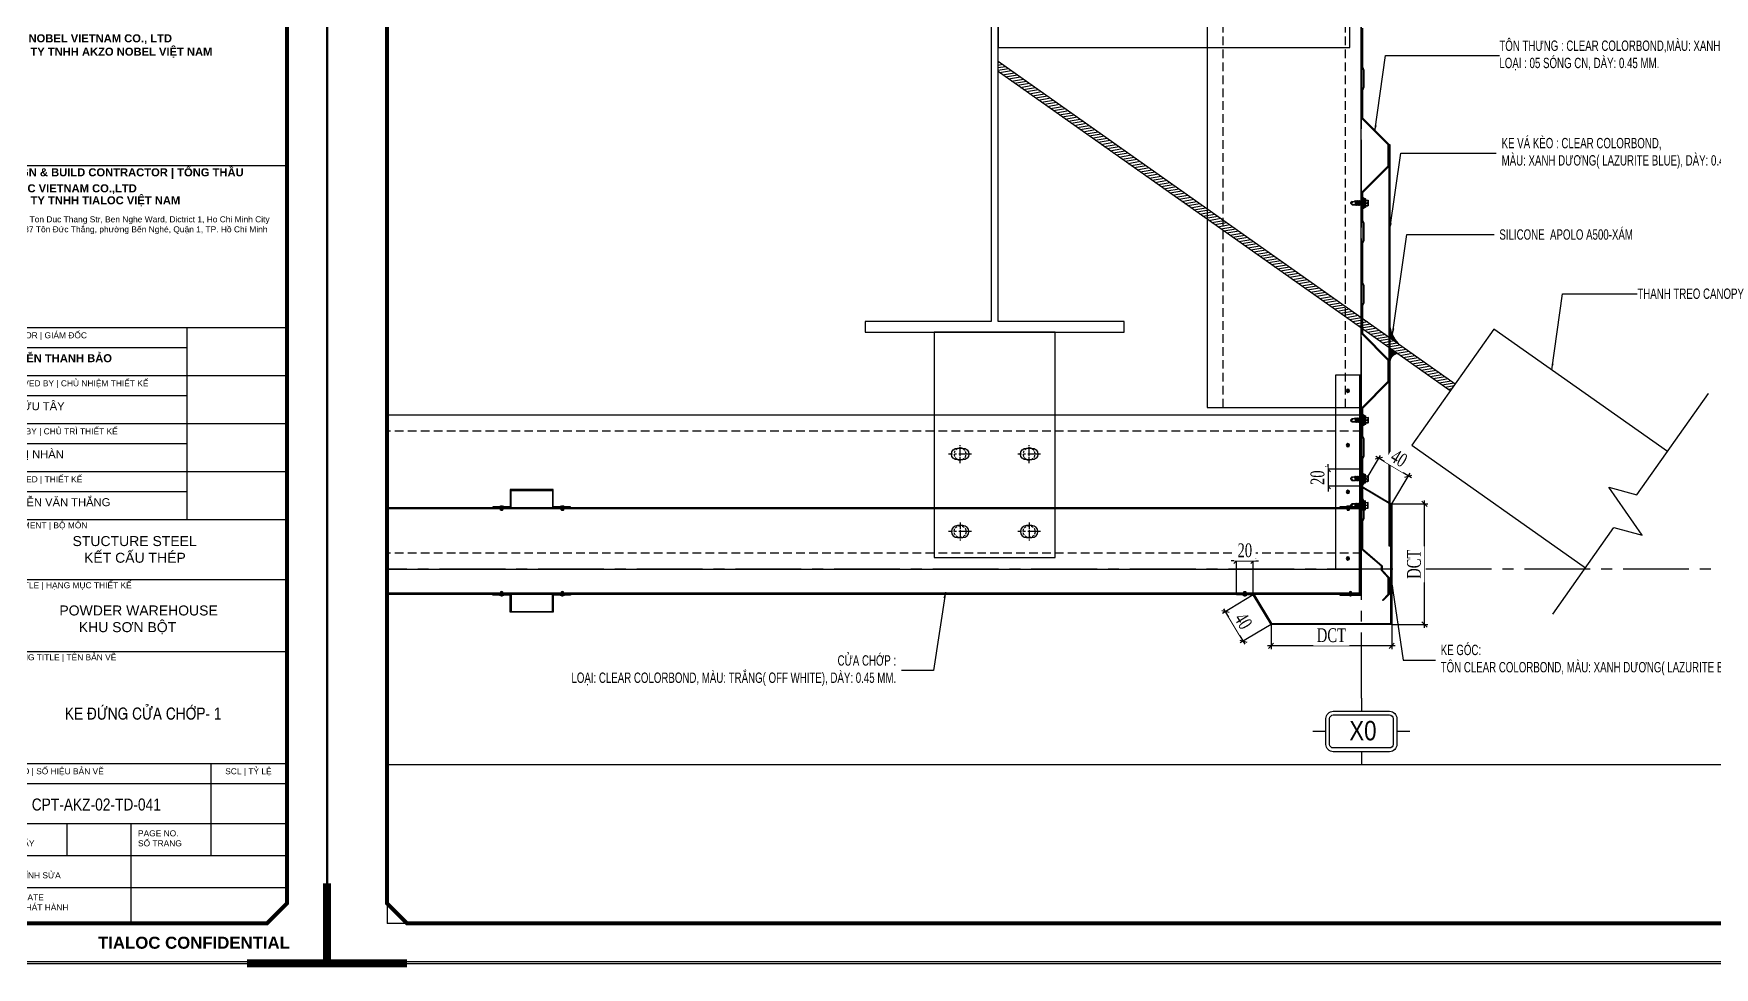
# Model space of a CAD drawing. Header units: inches. Extents: x 340055 to 349452, y -34649 to -30845.
# Drawn here: x 342715.9 to 343202.9, y -34365.8 to -34095.1 of the extents above; entities that cross this region are included whole.
import ezdxf
from ezdxf.enums import TextEntityAlignment as Align

# ---------------------------------------------------------------- set-up
doc = ezdxf.new("R2010")
doc.units = ezdxf.units.IN
doc.header["$MEASUREMENT"] = 0
doc.linetypes.add('CENTER2', pattern=[28.575, 19.05, -3.175, 3.175, -3.175])
doc.linetypes.add('HIDDEN', pattern=[0.375, 0.25, -0.125])
for name, color, linetype in [('0 @ 1', 7, 'Continuous'), ('2', 2, 'Continuous'), ('250', 250, 'Continuous'), ('251', 251, 'Continuous'), ('3', 3, 'Continuous'), ('6', 6, 'Continuous'), ('7', 7, 'Continuous'), ('8', 8, 'Continuous'), ('Co ban', 2, 'Continuous'), ('DIM', 8, 'Continuous'), ('flashing', 6, 'Continuous'), ('NET IN', 3, 'Continuous'), ('STRUCTURE', 1, 'Continuous')]:
    doc.layers.add(name, color=color, linetype=linetype)
doc.layers.add('Cover text', color=7, linetype='Continuous', true_color=0x52370f)
for name, color, linetype, lineweight in [('TEXT @ 1', 7, 'Continuous', 20), ('TL-TIILE BLOCK A2$0$TL-TITLE BLOCK - TEXT @ 1', 7, 'Continuous', 25), ('TL-TIILE BLOCK A2$0$TL-TITLE BLOCK 1', 7, 'Continuous', 50), ('TL-TIILE BLOCK A2$0$TL-TITLE BLOCK 2', 7, 'Continuous', 25)]:
    doc.layers.add(name, color=color, linetype=linetype, lineweight=lineweight)
doc.layers.add('Tpl_Bound', color=1, linetype='Continuous', plot=False)
doc.styles.add('hx2', font='')
doc.styles.add('ST1', font='times.ttf', dxfattribs={"width": 0.7})
doc.styles.add('ST1H', font='vnshxh.shx', dxfattribs={"width": 0.7})
doc.styles.add('TIEU DE', font='', dxfattribs={"width": 0.8})
doc.styles.add('TL-TIILE BLOCK A2$0$MEP-TEXT T.BLOCK 1', font='arial.ttf', dxfattribs={"height": 1.5})
doc.styles.add('TL-TIILE BLOCK A2$0$MEP-TEXT T.BLOCK 2', font='arial.ttf')
doc.styles.add('TL-TIILE BLOCK A2$0$MEP-TEXT T.BLOCK 3', font='arial.ttf', dxfattribs={"height": 3})
doc.styles.get('hx2').set_extended_font_data('.VnArial NarrowH')
doc.styles.get('TIEU DE').set_extended_font_data('.VnArial NarrowH')
doc.dimstyles.new('3', dxfattribs={"dimtxt": 3.5, "dimasz": 1.8, "dimexe": 1, "dimexo": 0, "dimgap": 1, "dimtad": 1, "dimdec": 0, "dimlfac": 3, "dimzin": 0, "dimdsep": 46, "dimtxsty": 'ST1H', "dimblk": 'OBLIQUE', "dimcen": 1, "dimdle": 1, "dimclrd": 8, "dimclre": 8, "dimclrt": 3, "dimadec": 0, "dimazin": 0, "dimtfac": 1, "dimtdec": 0, "dimtix": 1, "dimtofl": 0, "dimtmove": 1, "dimatfit": 3, "dimfxl": 0, "dimtolj": 1, "dimtzin": 0, "dimlwd": -1, "dimlwe": -1, "dimarcsym": 0})
doc.dimstyles.new('4', dxfattribs={"dimtxt": 4, "dimasz": 1.5, "dimexe": 1, "dimexo": 0, "dimgap": 1, "dimtad": 1, "dimdec": 0, "dimlfac": 4, "dimzin": 0, "dimdsep": 46, "dimtxsty": 'ST1', "dimblk": 'OBLIQUE', "dimcen": 1, "dimdle": 1, "dimclrd": 8, "dimclre": 8, "dimclrt": 3, "dimadec": 0, "dimazin": 0, "dimtfac": 1, "dimtdec": 0, "dimtix": 1, "dimtmove": 0, "dimatfit": 3, "dimfxl": 0, "dimtolj": 1, "dimtzin": 0, "dimlwd": -1, "dimlwe": -1, "dimarcsym": 0})

# ---------------------------------------------------------------- blocks, each defined once
blk = doc.blocks.new('OVAl18-26')
at = {"layer": '250', "linetype": 'HIDDEN', "ltscale": 3}
blk.add_circle((0, 0), 1.78, dxfattribs=at)
at = {"layer": 'Co ban', "color": 71}
for p, q in [((0.82, 1.78), (-0.82, 1.78)), ((-0.82, -1.78), (0.82, -1.78))]:
    blk.add_line(p, q, dxfattribs=at)
for centre, start, end in [((-0.82, 0), 90, 270), ((0.82, 0), 270, 90)]:
    blk.add_arc(centre, 1.78, start, end, dxfattribs=at)
at = {"layer": 'DIM', "color": 5, "linetype": 'CENTER2', "ltscale": 0.2}
blk.add_line((-3.41, 0), (3.41, 0), dxfattribs=at)
at = {"layer": 'DIM', "color": 5, "linetype": 'CENTER2', "ltscale": 0.1}
blk.add_line((0, -2.74), (0, 2.74), dxfattribs=at)
blk.add_line((0, -2.74), (0, 2.74), dxfattribs=at)
blk = doc.blocks.new('Short_Self_drilling')
at = {"layer": 'STRUCTURE', "color": 1, "linetype": 'Continuous'}
for p, q in [((6.4, 1.7), (-6.4, 1.7)), ((5.1, 3.8), (-5.1, 3.8)), ((-2.6, 2.9), (-5.1, 2.9)), ((-3.4, 3.8), (-3.4, 6.8)), ((3, 7.2), (-3, 7.2)), ((2.6, 2.9), (-2.6, 2.9)), ((-2.1, 2.8), (-2.1, 2.9)), ((6.3, 0), (0, 0)), ((2.2, 2.8), (2.2, 2.9)), ((2.2, -0.5), (2.2, 0)), ((5.1, 2.9), (2.6, 2.9)), ((3.4, 3.8), (3.4, 6.8)), ((3, -1.2), (-2.7, -0.2)), ((3, -2.7), (-2.7, -1.8)), ((3, -4.2), (-2.7, -3.3)), ((3, -5.8), (-2.7, -4.8)), ((3, -7.3), (-2.7, -6.3)), ((-1.9, -8), (-2.7, -7.9)), ((-2.1, -1.4), (-2.1, -0.9)), ((-2.1, -2.9), (-2.1, -2.4)), ((-2.1, -4.4), (-2.1, -3.9)), ((-2.1, -6), (-2.1, -5.4)), ((-2.1, -7.5), (-2.1, -7)), ((-2.1, -12.3), (-2.1, -8.5)), ((3, -8.8), (-1.1, -8.1)), ((2.1, -12.3), (2.1, -9.1)), ((2.2, -2), (2.2, -1.5)), ((2.2, -3.6), (2.2, -3)), ((2.2, -5.1), (2.2, -4.6)), ((2.2, -6.6), (2.2, -6.1)), ((2.2, -8.1), (2.2, -7.6))]:
    blk.add_line(p, q, dxfattribs=at)
blk.add_lwpolyline([(6.4, 1.3), (6.4, 1.7), (2.1, 2.8), (-2.1, 2.8), (-6.4, 1.7), (-6.4, 1.3)], close=True, dxfattribs=at)
for points in [[(-6.4, 1.3, -0.088869), (-6.3, 0), (0, 0)], [(-0.1, 3.8), (-0.3, 6.2, 0.338878), (-3.1, 6.2), (-3.3, 3.8)], [(3.3, 3.8), (3.1, 6.2, 0.338878), (0.3, 6.2), (0.1, 3.8)], [(2.1, -12.3), (0.2, -14.2, -0.333596), (-0.2, -14.2), (-2.1, -12.3)], [(-0.1, -14), (-1, -12.2, -0.148657), (-1.4, -11.2), (-2, -7.7, -0.815006), (-1.2, -7.8, 0.150833), (-0.8, -8.7)], [(2.1, -12.3), (1.7, -11.7, 0.52242), (0.9, -11.7), (-0.2, -14.2)]]:
    blk.add_lwpolyline(points, format="xyb", dxfattribs=at)
for points in [[(3, -1.2), (2.2, -1.5), (-2.1, -0.8), (-2.7, -0.2), (-2.4, 0)], [(3, -2.7), (2.2, -3), (-2.1, -2.4), (-2.7, -1.8), (-2.1, -1.4), (2.2, -2), (3, -2.7)], [(3, -4.2), (2.2, -4.6), (-2.1, -3.9), (-2.7, -3.3), (-2.1, -2.9), (2.2, -3.6), (3, -4.2)], [(3, -5.8), (2.2, -6.1), (-2.1, -5.4), (-2.7, -4.8), (-2.1, -4.4), (2.2, -5.1), (3, -5.8)], [(3, -7.3), (2.2, -7.6), (-2.1, -7), (-2.7, -6.3), (-2.1, -6), (2.2, -6.6), (3, -7.3)], [(-1.8, -8.5), (-2.1, -8.5), (-2.7, -7.9), (-2.1, -7.5), (-1.8, -7.5)], [(-1.3, -7.6), (2.2, -8.1), (3, -8.8)], [(-1.2, 0), (2.2, -0.5), (3, -1.2)], [(3, -8.8), (2.2, -9.1), (-0.8, -8.7)]]:
    blk.add_lwpolyline(points, dxfattribs=at)
for centre, radius, start, end in [((-5, 3.3), 0.455, 109.7949, 250.2674), ((-3, 6.8), 0.429, 90.0311, 180.0311), ((3, 6.8), 0.429, 0.0311, 90.0311), ((5.1, 3.3), 0.435, 279.7276, 80.3347), ((10, 0.2), 3.74, 162.2963, 182.6103)]:
    blk.add_arc(centre, radius, start, end, dxfattribs=at)
blk = doc.blocks.new('751')
at = {"true_color": 0xfa051e}
h = blk.add_hatch(dxfattribs=at)
h.set_pattern_fill('ANSI31', color=1, scale=3, style=0)
h.set_pattern_definition([(135, (666177.15917, -3958.0753), (0.26516504294, 0.26516504294), [])])
h.paths.add_polyline_path([(349602.32, -42372.48), (349602.92, -42372.48), (349602.92, -42297.48), (349602.32, -42297.48)])
at = {"color": 8}
for p, q in [((349607.5, -42303.2), (349607.5, -42303.84)), ((349607.18, -42303.52), (349607.82, -42303.52)), ((349607.18, -42324.6), (349607.82, -42324.6)), ((349607.5, -42324.28), (349607.5, -42324.92)), ((349607.5, -42342.3), (349607.5, -42342.93)), ((349607.18, -42342.62), (349607.82, -42342.62)), ((349607.5, -42368.02), (349607.5, -42368.66)), ((349607.18, -42368.34), (349607.82, -42368.34))]:
    blk.add_line(p, q, dxfattribs=at)
at = {"color": 1, "true_color": 0xfa051e}
for points in [[(349612.32, -42372.48), (349602.32, -42372.48), (349602.32, -42297.48), (349612.32, -42297.48)], [(349602.32, -42372.48), (349602.92, -42372.48), (349602.92, -42297.48), (349602.32, -42297.48)]]:
    blk.add_lwpolyline(points, close=True, dxfattribs=at)
at = {"color": 8}
for centre, radius in [((349607.5, -42303.52), 0.665), ((349607.5, -42303.52), 0.318), ((349607.5, -42324.6), 0.665), ((349607.5, -42324.6), 0.318), ((349607.5, -42342.62), 0.665), ((349607.5, -42342.62), 0.318), ((349607.5, -42368.34), 0.665), ((349607.5, -42368.34), 0.318)]:
    blk.add_circle(centre, radius, dxfattribs=at)
blk = doc.blocks.new('RIVET')
at = {"color": 8}
for p, q in [((-3.9, 1.1), (-4.2, 0)), ((-4.2, 0), (-3.9, -1.1)), ((-3.9, -1.1), (-3.9, 1.1)), ((-3.5, -1.3), (-3.5, 1.3)), ((-1, -1.2), (-1, 1.3)), ((-1, 1.3), (-0.1, 1.3)), ((0, 1.3), (0, 2.4)), ((0, -1.3), (0, 1.3)), ((0.1, 2.5), (0.1, 2.5)), ((0.1, 2.5), (0.7, 1.4)), ((0.1, -2.5), (0.1, 2.5)), ((0.7, 1.1), (0.7, -1.1)), ((0.9, 0.7), (0.7, 0.7)), ((0.9, -0.7), (0.9, 0.7)), ((-0.1, -1.2), (-1, -1.2)), ((0, -2.4), (0, -1.3)), ((0.7, -1.4), (0.1, -2.5)), ((0.1, -2.5), (0.1, -2.5)), ((0.9, -0.7), (0.7, -0.7))]:
    blk.add_line(p, q, dxfattribs=at)
for centre, radius, start, end in [((-3.4, 0.7), 0.634, 101.5667, 142.2309), ((-2.5, -0.1), 1.78, 64.6352, 125.2369), ((-0.9, 3), 1.71, 240.4783, 268.3625), ((-0.1, 1.3), 0.0625, 270, 0), ((0.1, 2.4), 0.0625, 90, 180), ((0.1, 2.4), 0.0625, 26.5651, 90), ((0.1, 1.1), 0.625, 0, 26.5651), ((5.4, 0.6), 4.45, 179.0778, 187.9518), ((5.8, -0.6), 4.85, 172.415, 180.5555), ((-3.4, -0.7), 0.634, 217.7691, 258.4333), ((-2.5, 0.1), 1.78, 234.7631, 295.3648), ((-0.9, -3), 1.71, 91.6375, 119.5217), ((-0.1, -1.3), 0.0625, 0, 90), ((0.1, -2.4), 0.0625, 180, 270), ((0.1, -2.4), 0.0625, 270, 333.4349), ((0.1, -1.1), 0.625, 333.4349, 0)]:
    blk.add_arc(centre, radius, start, end, dxfattribs=at)
blk = doc.blocks.new('TENTRUC')
at = {"layer": '7'}
for p, q in [((0, 8.27), (0, 10.26)), ((-7.48, 5.13), (-5.48, 5.13)), ((5.48, 5.13), (7.48, 5.13)), ((0, 0), (0, 2))]:
    blk.add_line(p, q, dxfattribs=at)
blk.add_lwpolyline([(-4.36, 8.27), (4.36, 8.27, -0.414214), (5.48, 7.14), (5.48, 3.12, -0.414214), (4.36, 2), (-4.36, 2, -0.414214), (-5.48, 3.12), (-5.48, 7.14, -0.414214)], format="xyb", close=True, dxfattribs=at)
at = {"layer": '8', "ltscale": 15}
blk.add_lwpolyline([(-4.36, 7.68), (4.36, 7.68, -0.414214), (4.9, 7.14), (4.9, 3.12, -0.414214), (4.36, 2.58), (-4.36, 2.58, -0.414214), (-4.9, 3.12), (-4.9, 7.14, -0.414214)], format="xyb", close=True, dxfattribs=at)
at = {"layer": '3', "style": 'hx2'}
blk.add_attdef('TR', text='', height=2.9, dxfattribs=at).set_placement((-0.16, 3.83), align=Align.CENTER)
blk = doc.blocks.new('_Oblique')
at = {"color": 0, "linetype": 'ByBlock', "lineweight": -2}
blk.add_line((-0.5, -0.5), (0.5, 0.5), dxfattribs=at)
blk = doc.blocks.new('*D252')
at = {"color": 8, "linetype": 'Continuous', "transparency": 16777216}
for p, q in [((343074.44, -34266.38), (343074.44, -34273.55)), ((343109.4, -34266.38), (343109.4, -34273.55)), ((343110.4, -34272.55), (343073.44, -34272.55))]:
    blk.add_line(p, q, dxfattribs=at)
at = {"layer": 'Defpoints', "color": 0, "transparency": 16777216}
for p in [(343074.44, -34266.38), (343109.4, -34266.38), (343074.44, -34272.55)]:
    blk.add_point(p, dxfattribs=at)
at = {"color": 8, "transparency": 16777216, "xscale": 1.5, "yscale": 1.5, "zscale": 1.5, "rotation": 180}
blk.add_blockref('_Oblique', (343074.44, -34272.55), dxfattribs=at)
at = {"color": 8, "transparency": 16777216, "xscale": 1.5, "yscale": 1.5, "zscale": 1.5}
blk.add_blockref('_Oblique', (343109.4, -34272.55), dxfattribs=at)
at = {"color": 3, "transparency": 16777216, "insert": (343091.92, -34269.5), "char_height": 4, "attachment_point": 5, "style": 'ST1', "bg_fill": 3, "box_fill_scale": 1.25, "bg_fill_color": 256, "bg_fill_true_color": 13158600, "bg_fill_transparency": 0}
blk.add_mtext('\\A1;DCT', dxfattribs=at)
blk = doc.blocks.new('*D253')
at = {"color": 8, "linetype": 'Continuous', "transparency": 16777216}
for p, q in [((343069.3, -34257.82), (343060.39, -34263.17)), ((343066.9, -34272.07), (343060.73, -34261.8)), ((343074.44, -34266.38), (343065.53, -34271.73))]:
    blk.add_line(p, q, dxfattribs=at)
at = {"layer": 'Defpoints', "color": 0, "transparency": 16777216}
for p in [(343069.3, -34257.82), (343074.44, -34266.38)]:
    blk.add_point(p, dxfattribs=at)
at = {"color": 8, "transparency": 16777216, "xscale": 1.5, "yscale": 1.5, "zscale": 1.5}
for p, rotation in [((343061.25, -34262.66), 120.9772330912569), ((343066.38, -34271.21), 300.9772330912569)]:
    blk.add_blockref('_Oblique', p, dxfattribs=dict(at, rotation=rotation))
at = {"color": 3, "transparency": 16777216, "insert": (343066.42, -34265.37), "char_height": 4, "attachment_point": 5, "rotation": 300.9772, "style": 'ST1', "bg_fill": 3, "box_fill_scale": 1.25, "bg_fill_color": 256, "bg_fill_true_color": 13158600, "bg_fill_transparency": 0}
blk.add_mtext('\\A1;40', dxfattribs=at)
at = {"layer": 'Defpoints', "color": 0, "transparency": 16777216}
blk.add_point((343061.25, -34262.66), dxfattribs=at)
blk = doc.blocks.new('*D254')
at = {"color": 8, "linetype": 'Continuous', "transparency": 16777216}
for p, q in [((343064.39, -34247.93), (343062.89, -34247.93)), ((343064.39, -34257.82), (343064.39, -34246.93)), ((343064.39, -34247.93), (343069.3, -34247.93)), ((343069.3, -34257.82), (343069.3, -34246.93)), ((343069.3, -34247.93), (343070.8, -34247.93))]:
    blk.add_line(p, q, dxfattribs=at)
at = {"layer": 'Defpoints', "color": 0, "transparency": 16777216}
for p in [(343064.39, -34257.82), (343069.3, -34257.82)]:
    blk.add_point(p, dxfattribs=at)
at = {"color": 8, "transparency": 16777216, "xscale": 1.5, "yscale": 1.5, "zscale": 1.5}
blk.add_blockref('_Oblique', (343064.39, -34247.93), dxfattribs=at)
at = {"color": 8, "transparency": 16777216, "xscale": 1.5, "yscale": 1.5, "zscale": 1.5, "rotation": 180}
blk.add_blockref('_Oblique', (343069.3, -34247.93), dxfattribs=at)
at = {"color": 3, "transparency": 16777216, "insert": (343066.85, -34244.89), "char_height": 4, "attachment_point": 5, "style": 'ST1', "bg_fill": 3, "box_fill_scale": 1.25, "bg_fill_color": 256, "bg_fill_true_color": 13158600, "bg_fill_transparency": 0}
blk.add_mtext('\\A1;20', dxfattribs=at)
at = {"layer": 'Defpoints', "color": 0, "transparency": 16777216}
blk.add_point((343069.3, -34247.93), dxfattribs=at)
blk = doc.blocks.new('*D255')
at = {"color": 8, "linetype": 'Continuous', "transparency": 16777216}
for p, q in [((343118.9, -34267.38), (343118.9, -34230.41)), ((343109.4, -34231.41), (343119.9, -34231.41)), ((343109.4, -34266.38), (343119.9, -34266.38))]:
    blk.add_line(p, q, dxfattribs=at)
at = {"layer": 'Defpoints', "color": 0, "transparency": 16777216}
for p in [(343109.4, -34231.41), (343118.9, -34231.41), (343109.4, -34266.38)]:
    blk.add_point(p, dxfattribs=at)
at = {"color": 8, "transparency": 16777216, "xscale": 1.5, "yscale": 1.5, "zscale": 1.5}
for p, rotation in [((343118.9, -34231.41), 90), ((343118.9, -34266.38), 270)]:
    blk.add_blockref('_Oblique', p, dxfattribs=dict(at, rotation=rotation))
at = {"color": 3, "transparency": 16777216, "insert": (343115.86, -34248.9), "char_height": 4, "attachment_point": 5, "rotation": 90, "style": 'ST1', "bg_fill": 3, "box_fill_scale": 1.25, "bg_fill_color": 256, "bg_fill_true_color": 13158600, "bg_fill_transparency": 0}
blk.add_mtext('\\A1;DCT', dxfattribs=at)
blk = doc.blocks.new('*D256')
at = {"color": 8, "linetype": 'Continuous', "transparency": 16777216}
for p, q in [((343100.85, -34226.28), (343106.2, -34217.36)), ((343115.1, -34223.87), (343104.83, -34217.71)), ((343109.4, -34231.41), (343114.76, -34222.5))]:
    blk.add_line(p, q, dxfattribs=at)
at = {"layer": 'Defpoints', "color": 0, "transparency": 16777216}
for p in [(343100.85, -34226.28), (343109.4, -34231.41)]:
    blk.add_point(p, dxfattribs=at)
at = {"color": 8, "transparency": 16777216, "xscale": 1.5, "yscale": 1.5, "zscale": 1.5}
for p, rotation in [((343105.68, -34218.22), 149.0227669087431), ((343114.24, -34223.36), 329.0227669087431)]:
    blk.add_blockref('_Oblique', p, dxfattribs=dict(at, rotation=rotation))
at = {"color": 3, "transparency": 16777216, "insert": (343111.52, -34218.19), "char_height": 4, "attachment_point": 5, "rotation": 329.0228, "style": 'ST1', "bg_fill": 3, "box_fill_scale": 1.25, "bg_fill_color": 256, "bg_fill_true_color": 13158600, "bg_fill_transparency": 0}
blk.add_mtext('\\A1;40', dxfattribs=at)
at = {"layer": 'Defpoints', "color": 0, "transparency": 16777216}
blk.add_point((343105.68, -34218.22), dxfattribs=at)
blk = doc.blocks.new('*D257')
at = {"color": 8, "linetype": 'Continuous', "transparency": 16777216}
for p, q in [((343090.95, -34221.36), (343090.95, -34219.86)), ((343100.85, -34221.36), (343089.95, -34221.36)), ((343090.95, -34221.36), (343090.95, -34226.28)), ((343100.85, -34226.28), (343089.95, -34226.28)), ((343090.95, -34226.28), (343090.95, -34227.78))]:
    blk.add_line(p, q, dxfattribs=at)
at = {"layer": 'Defpoints', "color": 0, "transparency": 16777216}
for p in [(343100.85, -34221.36), (343100.85, -34226.28)]:
    blk.add_point(p, dxfattribs=at)
at = {"color": 8, "transparency": 16777216, "xscale": 1.5, "yscale": 1.5, "zscale": 1.5}
for p, rotation in [((343090.95, -34221.36), 270), ((343090.95, -34226.28), 90)]:
    blk.add_blockref('_Oblique', p, dxfattribs=dict(at, rotation=rotation))
at = {"color": 3, "transparency": 16777216, "insert": (343087.92, -34223.82), "char_height": 4, "attachment_point": 5, "rotation": 90, "style": 'ST1', "bg_fill": 3, "box_fill_scale": 1.25, "bg_fill_color": 256, "bg_fill_true_color": 13158600, "bg_fill_transparency": 0}
blk.add_mtext('\\A1;20', dxfattribs=at)
at = {"layer": 'Defpoints', "color": 0, "transparency": 16777216}
blk.add_point((343090.95, -34226.28), dxfattribs=at)
blk = doc.blocks.new('kt kien truc 1')
at = {"layer": 'Defpoints'}
for p in [(15, 15), (20, 10)]:
    blk.add_line(p, (15, 10), dxfattribs=at)
at = {"layer": 'Defpoints', "color": 8}
blk.add_lwpolyline([(0, 0), (594, 0), (594, 420), (0, 420)], close=True, dxfattribs=at)
at = {"layer": 'Defpoints', "color": 8, "const_width": 2}
for points in [[(0, 20), (0, 0), (20, 0)], [(594, 20), (594, 0), (574, 0)]]:
    blk.add_lwpolyline(points, dxfattribs=at)
at = {"layer": 'TL-TIILE BLOCK A2$0$TL-TITLE BLOCK 1', "const_width": 1}
blk.add_lwpolyline([(20, 10), (579, 10), (584, 15), (584, 405), (579, 410), (20, 410), (15, 405), (15, 15)], close=True, dxfattribs=at)
at = {"layer": 'TL-TIILE BLOCK A2$0$TL-TITLE BLOCK 2'}
for p, q in [((509, 199.5), (584, 199.5)), ((509, 159), (584, 159)), ((559, 159), (559, 111)), ((509, 154), (559, 154)), ((509, 147), (584, 147)), ((509, 142), (559, 142)), ((509, 135), (584, 135)), ((509, 130), (559, 130)), ((509, 123), (584, 123)), ((509, 118), (559, 118)), ((509, 111), (584, 111)), ((509, 96), (584, 96)), ((509, 78), (584, 78)), ((509, 50), (584, 50)), ((565, 50), (565, 27)), ((509, 45), (584, 45)), ((509, 35), (584, 35)), ((529, 35), (529, 27)), ((545, 35), (545, 10)), ((509, 27), (584, 27)), ((509, 19), (584, 19))]:
    blk.add_line(p, q, dxfattribs=at)
at = {"layer": '0 @ 1', "attachment_point": 1}
for s, width, insert, char_height, style in [('\\pt10;{\\fArial|b1|i0|c0|p34;NGUYỄN THANH BẢO}', 32.1571, (510.79, 152.31), 2, 'TL-TIILE BLOCK A2$0$MEP-TEXT T.BLOCK 2'), ('\\pt15;{\\fArial|b1|i0|c0|p34;TIALOC CONFIDENTIAL}', 49.3859, (536.78, 6.67), 3, 'TL-TIILE BLOCK A2$0$MEP-TEXT T.BLOCK 3')]:
    blk.add_mtext_dynamic_manual_height_columns(s, width=width, gutter_width=12.5, heights=[0], dxfattribs=dict(at, insert=insert, char_height=char_height, style=style))
at = {"layer": 'TEXT @ 1', "attachment_point": 1, "style": 'TL-TIILE BLOCK A2$0$MEP-TEXT T.BLOCK 1'}
for s, width, insert, char_height in [('{\\C1;HỒ HỮU TÂY}', 50.8254, (510.84, 140.31), 2), ('{\\C1;LÊ THỊ NHÀN}', 50.8254, (510.84, 128.31), 2), ('{\\C1;NGUYỄN VĂN THẮNG}', 50.8254, (510.84, 116.31), 2), ('\\pi10.02899;{\\C1;STUCTURE STEEL \\P\\pi12.90587;KẾT CẤU THÉP}', 50.8254, (520.39, 106.84), 2.5), ('\\pi10.78205;{\\C1;POWDER WAREHOUSE\\P     KHU SƠN BỘT}', 64.0147, (516.35, 89.49), 2.5)]:
    blk.add_mtext_dynamic_manual_height_columns(s, width=width, gutter_width=15, heights=[0], dxfattribs=dict(at, insert=insert, char_height=char_height))
at = {"layer": 'TL-TIILE BLOCK A2$0$TL-TITLE BLOCK - TEXT @ 1', "attachment_point": 1}
for s, width, insert, char_height, style in [('\\pi5.64586;{\\fArial|b1|i0|c0|p34;AKZO NOBEL VIETNAM CO., LTD\\PCÔNG TY TNHH AKZO NOBEL VIỆT NAM}', 66.5482, (505.09, 232.29), 2, 'TL-TIILE BLOCK A2$0$MEP-TEXT T.BLOCK 2'), ('{\\fArial|b1|i0|c0|p34;DESIGN & BUILD CONTRACTOR | TỔNG THẦU}', 66.5482, (510.78, 198.79), 2, 'TL-TIILE BLOCK A2$0$MEP-TEXT T.BLOCK 2'), ('{\\fArial|b1|i0|c0|p34;TIALOC VIETNAM CO.,LTD}', 66.5482, (510.78, 194.79), 2, 'TL-TIILE BLOCK A2$0$MEP-TEXT T.BLOCK 2'), ('{\\fArial|b1|i0|c0|p34;CÔNG TY TNHH TIALOC VIỆT NAM}', 66.5482, (510.78, 191.79), 2, 'TL-TIILE BLOCK A2$0$MEP-TEXT T.BLOCK 2'), ('ADD:^I37 Ton Duc Thang Str, Ben Nghe Ward, Dictrict 1, Ho Chi Minh City ', 70.4569, (510.78, 186.79), 1.5, 'TL-TIILE BLOCK A2$0$MEP-TEXT T.BLOCK 1'), ('Địa chỉ: 37 Tôn Đức Thắng, phường Bến Nghé, Quận 1, TP. Hồ Chí Minh', 70.522, (510.78, 184.29), 1.5, 'TL-TIILE BLOCK A2$0$MEP-TEXT T.BLOCK 1'), ('DIRECTOR | GIÁM ĐỐC', 57.2397, (510.78, 157.79), 1.5, 'TL-TIILE BLOCK A2$0$MEP-TEXT T.BLOCK 1'), ('APPROVED BY | CHỦ NHIỆM THIẾT KẾ', 57.2397, (510.78, 145.79), 1.5, 'TL-TIILE BLOCK A2$0$MEP-TEXT T.BLOCK 1'), ('CHECK BY | CHỦ TRÌ THIẾT KẾ', 50.8254, (510.78, 133.79), 1.5, 'TL-TIILE BLOCK A2$0$MEP-TEXT T.BLOCK 1'), ('DESIGNED | THIẾT KẾ', 44.9979, (510.78, 121.79), 1.5, 'TL-TIILE BLOCK A2$0$MEP-TEXT T.BLOCK 1'), ('DEPARMENT | BỘ MÔN', 63.0963, (510.78, 110.29), 1.5, 'TL-TIILE BLOCK A2$0$MEP-TEXT T.BLOCK 1'), ('ITEM TITLE | HẠNG MỤC THIẾT KẾ', 63.0963, (510.78, 95.29), 1.5, 'TL-TIILE BLOCK A2$0$MEP-TEXT T.BLOCK 1'), ('DRAWING TITLE | TÊN BẢN VẼ', 63.0963, (510.78, 77.29), 1.5, 'TL-TIILE BLOCK A2$0$MEP-TEXT T.BLOCK 1'), ('DWG.NO | SỐ HIỆU BẢN VẼ', 37.618, (510.78, 48.79), 1.5, 'TL-TIILE BLOCK A2$0$MEP-TEXT T.BLOCK 1'), ('SCL | TỶ LỆ', 37.618, (568.56, 48.79), 1.5, 'TL-TIILE BLOCK A2$0$MEP-TEXT T.BLOCK 1'), ('KHỔ GIẤY', 31.0296, (510.78, 30.77), 1.5, 'TL-TIILE BLOCK A2$0$MEP-TEXT T.BLOCK 1'), ('SỐ TRANG', 31.0296, (546.78, 30.77), 1.5, 'TL-TIILE BLOCK A2$0$MEP-TEXT T.BLOCK 1'), ('PAGE NO.', 21.1246, (546.78, 33.27), 1.5, 'TL-TIILE BLOCK A2$0$MEP-TEXT T.BLOCK 1'), ('BẢN CHỈNH SỬA', 31.0296, (510.78, 22.77), 1.5, 'TL-TIILE BLOCK A2$0$MEP-TEXT T.BLOCK 1'), ('ISSUE DATE', 21.1246, (510.78, 17.27), 1.5, 'TL-TIILE BLOCK A2$0$MEP-TEXT T.BLOCK 1'), ('NGÀY PHÁT HÀNH', 31.0296, (510.78, 14.77), 1.5, 'TL-TIILE BLOCK A2$0$MEP-TEXT T.BLOCK 1')]:
    blk.add_mtext_dynamic_manual_height_columns(s, width=width, gutter_width=15, heights=[0], dxfattribs=dict(at, insert=insert, char_height=char_height, style=style))

msp = doc.modelspace()

# ---------------------------------------------------------------- hatches: boundary and pattern name
at = {"true_color": 0xfc0324}
h = msp.add_hatch(dxfattribs=at)
h.set_pattern_fill('ANSI31', color=240, scale=6, angle=-35.222199, style=0)
h.set_pattern_definition([(9.77780055, (139216.3023, 148403.6574), (-0.127370765, 0.7391053296), [])])
h.paths.add_polyline_path([(342995.3474, -34103.0221), (343127.8272, -34196.5532), (343126.3853, -34198.5955), (342995.3474, -34106.0824)])
at = {"true_color": 0x11eee3}
h = msp.add_hatch(color=4, dxfattribs=at)
edge = h.paths.add_edge_path()
edge.add_line((343108.8828, -34179.3111), (343108.8828, -34183.1785))
edge.add_line((343108.8828, -34183.1785), (343111.372, -34184.9358))
edge.add_arc((343118.0804, -34178.6039), 9.2248, 184.396572, 223.346267, ccw=False)
h = msp.add_hatch(color=4, dxfattribs=at)
edge = h.paths.add_edge_path()
edge.add_line((343108.8828, -34190.1061), (343108.8828, -34186.2387))
edge.add_line((343108.8828, -34186.2387), (343111.1025, -34187.8058))
edge.add_arc((343111.5443, -34190.4532), 2.684, 99.475012, 172.568997)

# ---------------------------------------------------------------- linework, layer by layer
at = {"color": 8, "linetype": 'CENTER2'}
for p, q in [((343100.6114, -34287.7701), (343100.6114, -33973.5637)), ((343252.6336, -34250.3239), (342818.4042, -34250.3239))]:
    msp.add_line(p, q, dxfattribs=at)
at = {"color": 8}
msp.add_lwpolyline([(342818.4042, -33955.437), (343387.7421, -33955.437), (343387.7421, -34307.0168), (342818.4042, -34307.0168)], close=True, dxfattribs=at)
at = {"color": 94}
for points in [[(343055.9724, -33955.437), (343055.9724, -34203.4492), (343100.5974, -34203.4492), (343100.5974, -33955.437)], [(342818.4042, -34250.3242), (343100.5974, -34250.3242), (343100.5974, -34205.6992), (342818.4042, -34205.6992)]]:
    msp.add_lwpolyline(points, dxfattribs=at)
at = {"color": 94, "linetype": 'HIDDEN', "ltscale": 10}
for points in [[(343060.5974, -34203.4492), (343060.5974, -33955.437)], [(343095.9724, -34203.4492), (343095.9724, -33955.437)], [(343100.5974, -34210.3242), (342818.4042, -34210.3242)], [(343100.5974, -34245.6992), (342818.4042, -34245.6992)]]:
    msp.add_lwpolyline(points, dxfattribs=at)
at = {"color": 3, "ltscale": 15}
msp.add_lwpolyline([(343100.895, -34093.4671), (343100.895, -34104.7426), (343101.3443, -34105.6486), (343101.3443, -34110.6407), (343100.895, -34111.5467), (343100.895, -34119.5119), (343108.6328, -34127.2423), (343108.6328, -34133.4923), (343100.895, -34141.2226), (343100.895, -34149.1238), (343101.3443, -34150.0297), (343101.3443, -34155.0219), (343100.895, -34155.9278), (343100.895, -34167.2033), (343101.3443, -34168.1093), (343101.3443, -34173.1014), (343100.895, -34174.0074), (343100.895, -34181.9086), (343108.6328, -34189.6974), (343108.6328, -34195.9474), (343100.895, -34203.7362), (343100.895, -34211.6374), (343101.3443, -34212.5433), (343101.3443, -34217.5355), (343100.895, -34218.4414), (343100.895, -34229.7169), (343101.3443, -34230.6229), (343101.3443, -34235.615), (343100.895, -34236.521), (343100.895, -34244.4221), (343106.6669, -34249.3654), (343106.6669, -34250.6135), (343108.6328, -34252.7223), (343108.6328, -34257.7144), (343106.8832, -34259.4612), (343106.7093, -34259.287), (343108.3828, -34257.6159), (343108.3828, -34252.8208), (343106.4169, -34250.7119), (343106.4169, -34249.4805), (343100.645, -34244.5372), (343100.645, -34236.4624), (343101.0943, -34235.5564), (343101.0943, -34230.6815), (343100.645, -34229.7755), (343100.645, -34218.3829), (343101.0943, -34217.4769), (343101.0943, -34212.6019), (343100.645, -34211.6959), (343100.645, -34203.6331), (343108.3828, -34195.8443), (343108.3828, -34189.8005), (343100.645, -34182.0116), (343100.645, -34173.9488), (343101.0943, -34173.0429), (343101.0943, -34168.1679), (343100.645, -34167.2619), (343100.645, -34155.8693), (343101.0943, -34154.9633), (343101.0943, -34150.0883), (343100.645, -34149.1823), (343100.645, -34141.119), (343108.3828, -34133.3886), (343108.3828, -34127.3459), (343100.645, -34119.6155), (343100.645, -34111.4881), (343101.0943, -34110.5821), (343101.0943, -34105.7072), (343100.645, -34104.8012), (343100.645, -34093.4086)], dxfattribs=at)
at = {"color": 240, "true_color": 0xfc0324}
msp.add_lwpolyline([(342995.3474, -34103.0221), (343127.8272, -34196.5532), (343126.3853, -34198.5955), (342995.3474, -34106.0824)], close=True, dxfattribs=at)
at = {"color": 4, "true_color": 0x11eee3}
for points in [[(343108.8828, -34179.3111), (343108.8828, -34183.1785), (343111.372, -34184.9358, -0.17160546)], [(343108.8828, -34190.1061), (343108.8828, -34186.2387), (343111.1025, -34187.8058, 0.33020528)]]:
    msp.add_lwpolyline(points, format="xyb", close=True, dxfattribs=at)
at = {"color": 71, "ltscale": 0.1}
for points in [[(342818.4042, -34232.532), (343100.347, -34232.532), (343100.347, -34257.5704), (342818.4042, -34257.5704)], [(342818.4042, -34257.5704), (343100.347, -34257.5704), (343100.347, -34232.532), (342818.4042, -34232.532)], [(342818.4042, -34232.7824), (343100.0966, -34232.7824), (343100.0966, -34257.32), (342818.4042, -34257.32)], [(342818.4042, -34257.32), (343100.0966, -34257.32), (343100.0966, -34232.7824), (342818.4042, -34232.7824)]]:
    msp.add_lwpolyline(points, dxfattribs=at)
at = {"layer": '2'}
msp.add_lwpolyline([(342995.3474, -34178.5739), (342995.3474, -33984.5739), (343031.8474, -33984.5739), (343031.8474, -33981.5739), (342956.8474, -33981.5739), (342956.8474, -33984.5739), (342993.3474, -33984.5739), (342993.3474, -34178.5739), (342956.8474, -34178.5739), (342956.8474, -34181.5739), (343031.8474, -34181.5739), (343031.8474, -34178.5739)], close=True, dxfattribs=at)
msp.add_lwpolyline([(343189.3248, -34216.2536), (343139.0017, -34180.7254), (343115.2108, -34214.4234), (343165.5339, -34249.9516)], dxfattribs=at)
at = {"layer": '6', "color": 9}
for points in [[(342995.3474, -34064.0739), (342995.3474, -34099.0739), (343097.2263, -34099.0739), (343097.2263, -34064.0739)], [(343011.8474, -34181.5739), (342976.8474, -34181.5739), (342976.8474, -34246.9489), (343011.8474, -34246.9489)]]:
    msp.add_lwpolyline(points, close=True, dxfattribs=at)
at = {"layer": '8', "ltscale": 1e-09}
msp.add_lwpolyline([(343100.5974, -34248.0739), (343100.5976, -33955.437)], dxfattribs=at)
at = {"layer": 'flashing'}
for points in [[(343108.6328, -34127.2417), (343108.8828, -34127.2417), (343108.8828, -34243.6452), (343108.6328, -34243.6452)], [(343074.5827, -34266.127), (343109.154, -34266.127), (343109.154, -34231.596), (343100.5974, -34226.4593), (343100.5974, -34221.3999), (343100.8474, -34221.3999), (343100.8474, -34226.3178), (343109.404, -34231.4545), (343109.404, -34266.377), (343074.4412, -34266.377), (343069.3045, -34257.8204), (343064.3866, -34257.8204), (343064.3866, -34257.5704), (343069.446, -34257.5704)], [(342853.986, -34232.2803), (342848.986, -34232.2803), (342848.986, -34232.532), (342854.2377, -34232.532), (342854.2377, -34227.5303), (342863.9403, -34227.5303), (342866.2377, -34227.5303), (342866.2377, -34232.532), (342871.4894, -34232.532), (342871.4894, -34232.2803), (342866.4894, -34232.2803), (342866.4894, -34227.2803), (342863.9403, -34227.2803), (342853.986, -34227.2803)], [(343100.5974, -34247.8539), (343100.5974, -34232.2799), (343094.3374, -34232.2799), (343094.3374, -34232.532), (343100.347, -34232.532), (343100.347, -34247.8539), (343100.347, -34257.5721), (343094.3374, -34257.5721), (343094.3374, -34257.8242), (343100.5974, -34257.8242)], [(342853.986, -34257.8221), (342848.986, -34257.8221), (342848.986, -34257.5704), (342854.2377, -34257.5704), (342854.2377, -34262.5721), (342863.9403, -34262.5721), (342866.2377, -34262.5721), (342866.2377, -34257.5704), (342871.4894, -34257.5704), (342871.4894, -34257.8221), (342866.4894, -34257.8221), (342866.4894, -34262.8221), (342863.9403, -34262.8221), (342853.986, -34262.8221)]]:
    msp.add_lwpolyline(points, close=True, dxfattribs=at)
at = {"layer": 'flashing', "color": 8, "linetype": 'Continuous'}
msp.add_lwpolyline([(343156.0585, -34263.3728), (343156.0585, -34263.3728), (343156.0585, -34263.3728), (343156.0585, -34263.3728), (343173.7771, -34238.2757), (343181.9579, -34240.5018), (343172.286, -34226.5742), (343180.4668, -34228.8003), (343201.2067, -34199.4238), (343201.2067, -34199.4238), (343201.2067, -34199.4238), (343201.2067, -34199.4238), (343201.2067, -34199.4238), (343201.2067, -34199.4238), (343201.2067, -34199.4238), (343201.2067, -34199.4238)], dxfattribs=at)
at = {"layer": 'NET IN'}
msp.add_lwpolyline([(342112.2309, -33877.6109), (342801.0108, -33877.6109), (342801.0108, -34364.2114), (342112.2309, -34364.2114)], close=True, dxfattribs=at)
at = {"layer": 'Tpl_Bound', "color": 1}
msp.add_lwpolyline([(342112.2309, -34364.2114), (342112.2309, -33877.6109), (342801.0108, -33877.6109), (342801.0108, -34364.2114)], close=True, dxfattribs=at)

# ---------------------------------------------------------------- block references
at = {"color": 1, "extrusion": (0, 0, -1), "xscale": 0.2400000000182085, "yscale": 0.2400000000182085, "zscale": -0.240000000018588, "rotation": 89.96887261194802}
for p in [(-343100.895, -34144.2125), (-343100.895, -34207.1344)]:
    msp.add_blockref('Short_Self_drilling', p, dxfattribs=at)
at = {"color": 240, "true_color": 0xfc0324, "xscale": -0.75, "yscale": 0.75, "zscale": 0.75}
msp.add_blockref('751', (605302.34, -2470.9636), dxfattribs=at)
at = {"color": 1}
for p, xscale, yscale, zscale, rotation in [((343100.8474, -34224.1088), -0.2400000000182085, 0.2399999998742715, 0.240000000018588, 270.031127388052), ((343100.895, -34231.8277), 0.2400000000182085, 0.2400000000182085, 0.2400000000182085, 269.9688726119481)]:
    msp.add_blockref('Short_Self_drilling', p, dxfattribs=dict(at, xscale=xscale, yscale=yscale, zscale=zscale, rotation=rotation))
at = {"layer": '251', "color": 9, "xscale": -0.9722222224809229, "yscale": 0.972222222131677, "zscale": 0.9722222221898846}
for p in [(342984.3474, -34216.9489), (343004.3474, -34216.9489)]:
    msp.add_blockref('OVAl18-26', p, dxfattribs=at)
at = {"layer": '251', "color": 9, "xscale": 0.9722222224809229, "yscale": 0.9722222224809229, "zscale": 0.9722222224809229, "rotation": 180}
for p in [(342984.3474, -34239.4489), (343004.3474, -34239.4489)]:
    msp.add_blockref('OVAl18-26', p, dxfattribs=at)
at = {"layer": '3'}
ref = msp.add_blockref('kt kien truc 1', (342112.1284, -34364.6269), dxfattribs=dict(at, xscale=1.159562065285868, yscale=1.159562065285868, zscale=1.159562065285868))
ref.add_attrib('TENBANVE', 'KE §øNG CöA CHíP- 1', dxfattribs={"layer": 'Cover text', "ltscale": 0.5, "height": 3.478686, "style": 'TIEU DE'}).set_placement((342747.6339, -34292.1941), align=Align.MIDDLE_CENTER)
ref.add_attrib('STT', 'CPT-AKZ-02-TD-041', dxfattribs={"layer": 'Cover text', "ltscale": 0.5, "height": 3.478686, "style": 'TIEU DE'}).set_placement((342734.0713, -34318.5615), align=Align.MIDDLE_CENTER)
ref = msp.add_blockref('TENTRUC', (343100.6114, -34287.7701), dxfattribs=dict(at, xscale=1.875, yscale=1.875, zscale=1.875, rotation=180))
ref.add_attrib('TR', 'X0', dxfattribs={"layer": '0', "height": 5.625, "style": 'hx2'}).set_placement((343101.0591, -34299.9616), align=Align.CENTER)
at = {"layer": 'flashing', "color": 0, "ltscale": 500}
for p, xscale, yscale, zscale, rotation in [((342851.5018, -34232.2803), -0.2441406250291038, 0.2441406250291038, 0.2441406250007771, 270), ((342869.1264, -34232.2803), -0.2441406250291038, 0.2441406250291038, 0.2441406250007771, 270), ((343096.804, -34232.2778), -0.2347506009391509, 0.2347506009391509, 0.2347506009622858, 270), ((342851.5018, -34257.8221), 0.2441406249417923, 0.2441406249417923, 0.2441406249417923, 270), ((342869.1264, -34257.8221), 0.2441406249417923, 0.2441406249417923, 0.2441406249417923, 270), ((343066.8456, -34257.8204), -0.2441406247671694, 0.2441406249417923, 0.2441406250007771, 90), ((343097.4674, -34257.8242), 0.2347506009391509, 0.2347506009391509, 0.2347506009391509, 270)]:
    msp.add_blockref('RIVET', p, dxfattribs=dict(at, xscale=xscale, yscale=yscale, zscale=zscale, rotation=rotation))

# ---------------------------------------------------------------- leaders
at = {"color": 9}
for points in [[(343108.8828, -34151.8348), (343111.9995, -34129.7612), (343141.1569, -34129.7612)], [(343109.6448, -34182.337), (343113.7479, -34153.3325), (343140.6002, -34153.3325)], [(342980.0727, -34256.9512), (342976.6854, -34279.7513), (342965.8197, -34279.7513)]]:
    msp.add_leader(points, dimstyle='3', override={"dimgap": 1, "dimtad": 0}, dxfattribs=at)

# ---------------------------------------------------------------- next in the draw order: texts
at = {"layer": '3', "char_height": 3, "style": 'ST1H', "bg_fill": 2}
for s, insert, attachment_point in [('\\A1;t«n TH¦NG : CLEAR COLORBOND,mµu: Xanh d\xad¬ng( Lazurite blue)\\PLo¹i : 05 SãNG CN, dµy: 0.45 mm.', (343140.6002, -34101.4071), 4), ('\\A1;KE V¸ KÌO : CLEAR COLORBOND,\\Pmµu: Xanh d\xad¬ng( Lazurite blue), dµy: 0.45 mm.', (343141.242, -34129.7612), 4), ('\\A1;SILICONE  APOLO A500-X¸M', (343140.6002, -34153.3325), 4), ('\\A1;THANH TREO CANOPY', (343180.5709, -34170.491), 4), ('\\A1;cöa chíp : \\Plo¹i: CLEAR COLORBOND, mµu: tr¾ng( Off white), dµy: 0.45 mm.', (342965.8197, -34279.7513), 6)]:
    msp.add_mtext(s, dxfattribs=dict(at, insert=insert, attachment_point=attachment_point))

# ---------------------------------------------------------------- next in the draw order: dimensions: what is measured, and where the dimension line sits
at = {"color": 8}
dim = msp.add_linear_dim(base=(343074.4412, -34272.5455), p1=(343109.404, -34266.377), p2=(343074.4412, -34266.377), text='DCT', dimstyle='4', dxfattribs=at)
dim.commit()
dim.dimension.update_dxf_attribs({"geometry": '*D252', "text_midpoint": (343091.9226, -34269.5008)})

# ---------------------------------------------------------------- next in the draw order: dimensions: what is measured, and where the dimension line sits
dim = msp.add_linear_dim(base=(343118.9015, -34231.4142), p1=(343109.404, -34266.377), p2=(343109.404, -34231.4142), angle=270, text='DCT', dimstyle='4', dxfattribs=at)
dim.commit()
dim.dimension.update_dxf_attribs({"geometry": '*D255', "text_midpoint": (343115.8568, -34248.8956)})
dim = msp.add_aligned_dim(p1=(343074.4412, -34266.377), p2=(343069.3045, -34257.8204), distance=9.397, dimstyle='4', dxfattribs=at)
dim.commit()
dim.dimension.update_dxf_attribs({"geometry": '*D253', "text_midpoint": (343066.4179, -34265.3734)})

# ---------------------------------------------------------------- next in the draw order: leaders
at = {"color": 9}
for points in [[(343104.5139, -34123.4807), (343107.6306, -34101.4071), (343140.6002, -34101.4071)], [(343155.7712, -34192.5647), (343158.8879, -34170.491), (343180.5709, -34170.491)]]:
    msp.add_leader(points, dimstyle='3', override={"dimgap": 1, "dimtad": 0}, dxfattribs=at)

# ---------------------------------------------------------------- next in the draw order: dimensions: what is measured, and where the dimension line sits
at = {"color": 8}
dim = msp.add_aligned_dim(p1=(343109.404, -34231.4142), p2=(343100.8474, -34226.2775), distance=-9.397, dimstyle='4', dxfattribs=at)
dim.commit()
dim.dimension.update_dxf_attribs({"geometry": '*D256', "text_midpoint": (343111.5242, -34218.1873)})
dim = msp.add_linear_dim(base=(343069.3045, -34247.9254), p1=(343064.3866, -34257.8204), p2=(343069.3045, -34257.8204), dimstyle='4', dxfattribs=at)
dim.commit()
dim.dimension.update_dxf_attribs({"geometry": '*D254', "text_midpoint": (343066.8456, -34244.8908)})

# ---------------------------------------------------------------- next in the draw order: leaders
at = {"color": 9}
msp.add_leader([(343109.3492, -34253.8984), (343112.7365, -34276.6984), (343123.6022, -34276.6984)], dimstyle='3', override={"dimgap": 1, "dimtad": 0}, dxfattribs=at)

# ---------------------------------------------------------------- next in the draw order: texts
at = {"layer": '3', "insert": (343123.6022, -34276.6984), "char_height": 3, "attachment_point": 4, "style": 'ST1H', "bg_fill": 2}
msp.add_mtext('\\A1;ke gãc: \\Pt«n CLEAR COLORBOND, mµu: Xanh d\xad¬ng( Lazurite blue), dµy: 0.45 mm.', dxfattribs=at)

# ---------------------------------------------------------------- next in the draw order: dimensions: what is measured, and where the dimension line sits
at = {"color": 8}
dim = msp.add_linear_dim(base=(343090.9524, -34226.2775), p1=(343100.8474, -34221.3596), p2=(343100.8474, -34226.2775), angle=270, dimstyle='4', dxfattribs=at)
dim.commit()
dim.dimension.update_dxf_attribs({"geometry": '*D257', "text_midpoint": (343087.9178, -34223.8186)})

# ---------------------------------------------------------------- next in the draw order: linework, layer by layer
at = {"layer": 'NET IN'}
msp.add_lwpolyline([(342801.0108, -33877.6109), (343489.7906, -33877.6109), (343489.7906, -34364.2114), (342801.0108, -34364.2114)], close=True, dxfattribs=at)
at = {"layer": 'Tpl_Bound', "color": 1}
msp.add_lwpolyline([(342801.0108, -34364.2114), (342801.0108, -33877.6109), (343489.7906, -33877.6109), (343489.7906, -34364.2114)], close=True, dxfattribs=at)

# ---------------------------------------------------------------- next in the draw order: block references
at = {"layer": '3', "xscale": 1.159562065285868, "yscale": 1.159562065285868, "zscale": 1.159562065285868}
msp.add_blockref('kt kien truc 1', (342800.9082, -34364.6269), dxfattribs=at)

doc.saveas('drawing.dxf')
